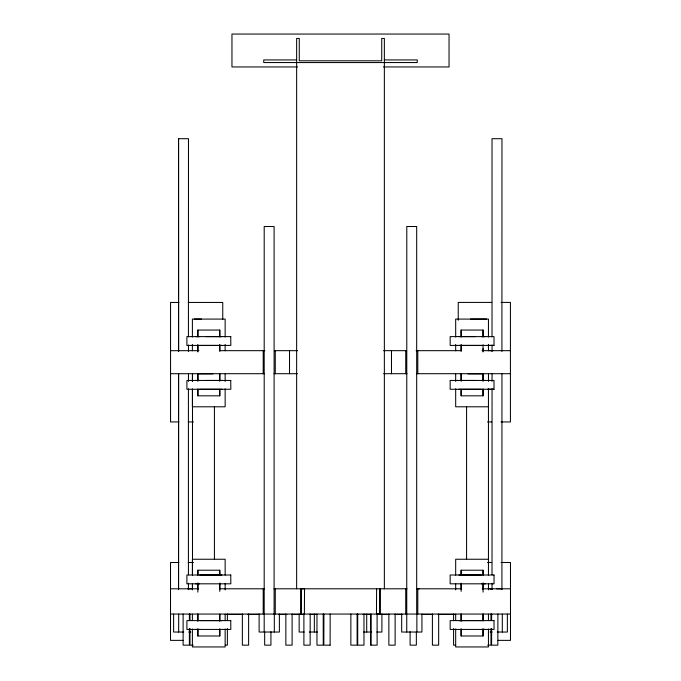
<?xml version="1.0" encoding="UTF-8"?>
<svg xmlns="http://www.w3.org/2000/svg" width="681" height="681" viewBox="0 0 681 681"><rect width="100%" height="100%" fill="white"/><g stroke="black" fill="none" stroke-linecap="round" stroke-linejoin="round"><path stroke-width="1.02" d="M219.835 629.057L219.801 635.986L197.848 635.986L197.848 629.006M197.848 589.397L197.848 583.004M219.827 390.647L219.767 395.823L197.856 395.823L197.856 389.558M197.856 381.207L197.865 373.895L212.889 373.895M197.907 583.191L197.848 592.138M219.767 635.986L219.767 629.006M219.767 589.15L219.767 583.166M219.835 583.191L219.81 591.372M301.079 588.81L301.028 614.024L301.028 588.801L304.543 588.801L304.381 614.024M379.913 614.015L379.972 588.801L379.972 614.024L376.457 614.024L376.619 588.801M461.122 570.21L461.122 575.198L461.122 570.21L483.05 570.21L483.067 575.283M483.076 388.894L483.042 395.823L461.122 395.823L461.122 389.558M461.122 381.207L461.122 373.895L461.165 380.781M461.122 350.936L461.122 344.671M461.122 336.312L461.122 330.047L483.05 330.047L483.076 336.976M461.148 629.057L461.131 635.986L483.05 635.986L483.076 629.057M483.076 583.191L483.05 592.138M483.05 574.781L483.05 570.21M483.033 350.936L483.033 344.671M483.042 336.312L483.05 330.047M197.907 345.097L197.865 351.975M197.907 388.894L197.856 395.823M197.907 629.057L197.848 635.986M461.139 351.209L461.182 345.088M461.148 390.647L461.122 395.823M461.139 591.372L461.148 583.191L461.122 589.15M483.067 348.766L483.033 351.975M219.81 380.781L219.767 373.895L219.767 381.207M219.81 351.209L219.793 345.088M221.972 575.019L199.635 575.011M222.006 620.612L199.635 620.612M485.255 336.618L481.441 336.618M485.187 380.466L481.441 380.458M458.943 345.42L481.441 345.42M458.943 389.26L481.441 389.26M195.694 583.813L199.635 583.813M195.694 629.423L199.635 629.423M221.836 336.618L205.841 336.618M487.647 345.42L494.014 345.42L494.014 336.618L450.158 336.618L450.158 345.42L494.014 345.42M221.836 380.458L205.841 380.458M487.647 389.26L494.014 389.26L494.014 380.458L450.158 380.458L450.158 389.26L494.014 389.26M199.635 336.618L195.694 336.618M475.253 336.618L459.215 336.618M199.635 345.42L222.006 345.42M199.635 380.458L195.694 380.458M475.253 380.458L459.215 380.458M199.635 389.26L222.006 389.26M481.441 575.011L458.943 575.011M481.441 583.813L485.255 583.813M492.159 588.81L489.843 588.801L492.78 588.81M481.441 620.612L458.943 620.612M481.441 629.423L485.255 629.423M296.644 59.928L263.751 59.928L263.751 62.558L417.249 62.558L417.249 59.928L384.356 59.928M297.614 66.942L231.957 66.942L231.957 34.05L449.043 34.05L449.043 66.942L383.386 66.942M178.592 138.703L178.592 351.387L178.524 138.703L188.492 138.703L188.424 336.865M178.907 302.449L170.556 302.449L170.556 421.939L178.907 421.939M188.305 302.449L222.755 302.449L222.755 319.236M491.639 302.415L458.245 302.415L458.245 320.24M501.037 302.415L510.427 302.415L510.427 421.939L501.037 421.939M486.54 319.083L470.648 319.083M197.848 336.312L197.848 330.047L219.767 330.047L219.835 336.976M170.556 350.698L198.963 350.672M220.023 350.672L264.892 350.672M274.383 350.672L297.571 350.672M383.582 350.672L406.617 350.672M416.108 350.672L460.977 350.672M482.037 350.672L510.435 350.672M170.556 373.707L264.424 373.699M274 373.699L297.41 373.699M383.59 373.699L407 373.699M416.576 373.699L510.435 373.699M468.017 373.895L483.033 373.895L483.076 380.773M488.447 406.795L455.683 406.795L455.683 388.834M188.305 421.939L193.523 421.939M487.468 421.939L491.639 421.939M488.447 559.246L455.683 559.246L455.683 575.096M178.865 562.497L170.514 562.497L170.514 640.37L183.044 640.37M188.262 562.497L193.481 562.497M487.494 562.497L491.673 562.497M501.08 562.497L510.486 562.497L510.486 640.37L497.939 640.37M219.827 575.283L219.767 570.21L197.848 570.21L197.848 574.781M170.514 588.81L198.622 588.801M219.793 588.801L264.534 588.801M273.941 588.801L407.059 588.801M416.466 588.801L461.131 588.801M482.276 588.801L510.486 588.81M187.939 588.801L191.667 588.801M496.645 588.801L502.025 588.801M170.514 614.058L510.486 614.058M189.233 614.458L190.076 614.458M226.739 614.458L242.862 614.458M247.756 614.458L259.793 614.458M278.444 614.458L286.846 614.458M291.723 614.458L304.305 614.458M309.549 614.458L316.844 614.458M356.98 614.458L357.814 614.458M362.99 614.458L371.588 614.458M376.925 614.458L389.66 614.458M394.478 614.458L402.59 614.458M421.445 614.458L432.741 614.458M438.113 614.458L454.397 614.458M490.499 614.458L491.793 614.458M183.742 632.036L173.612 632.036L173.612 614.058M188.807 632.036L190.833 632.036M304.211 632.036L299.155 632.036L299.155 614.058M309.276 632.036L317.38 632.036M363.671 632.036L371.775 632.036M376.84 632.036L381.905 632.036L381.905 614.058M490.158 632.036L492.184 632.036M497.249 632.036L507.371 632.036L507.371 614.058M193.285 645.154L189.982 645.154L189.982 628.554M225.266 645.154L227.386 645.154L227.386 628.554M330.157 645.154L323.858 645.154L323.901 614.024M370.847 645.154L370.847 614.024L370.805 645.154L377.104 645.154L377.104 614.024M455.708 645.154L453.589 645.154L453.589 628.554M487.664 645.154L490.967 645.154L490.967 628.554M194.332 319.083L201.372 319.091M489.843 350.672L492.916 350.681M418.347 588.801L419.326 588.801M197.848 330.047L197.907 336.976M461.122 330.047L461.148 336.976M197.865 373.895L197.907 380.773M197.873 570.21L197.899 575.283M197.873 614.058L197.907 620.987M219.835 620.987L219.767 614.058L219.767 621.038M483.033 373.895L483.033 381.207M483.033 389.558L483.042 395.823M197.856 344.671L197.856 350.936M502.306 614.058L502.306 632.036M501.914 351.387L501.965 138.703L492.022 138.703L492.022 336.865M501.948 373.724L501.923 589.635M497.896 614.024L497.854 645.154L491.597 645.154L491.639 628.554M492.065 345.012L492.057 351.387M492.065 373.724L492.022 381.471M492.048 388.791L492.022 574.764M492.065 583.225L492.022 589.635M491.639 614.024L491.597 620.246M490.967 614.024L490.967 620.246M488.447 337.052L488.447 319.083L455.683 319.083L455.683 337.052M488.447 344.45L488.447 350.792M488.507 373.699L488.447 381.437M488.447 388.834L488.447 575.096M488.507 583.506L488.447 589.891M488.447 614.194L488.447 620.536M488.447 628.989L488.447 646.95L455.683 646.95L455.683 628.989M483.05 583.004L483.05 589.397M483.05 629.006L483.05 635.986M466.579 406.548L466.579 559.135M461.122 629.006L461.122 635.986M455.683 344.45L455.683 350.792M455.683 374.039L455.683 381.437M455.683 583.549L455.683 589.891M455.683 614.194L455.683 620.536M453.589 614.024L453.589 620.246M438.666 614.024L438.666 645.154L432.401 645.154L432.401 614.024M421.931 614.058L421.931 632.036L401.679 632.036L401.679 614.058M417.793 350.672L417.793 373.699M417.793 588.801L417.793 614.024M416.866 614.058L416.866 632.036M416.687 614.058L416.687 226.509L406.795 226.509L406.744 632.036M416.355 631.662L416.355 645.154L410.098 645.154L410.098 631.662M405.731 350.672L405.731 373.699M405.731 588.801L405.731 614.024M395.125 614.024L395.125 645.154L388.86 645.154L388.86 614.024M391.481 350.672L391.481 373.699M384.356 588.801L384.356 38.434L381.726 38.434L381.726 60.805L299.274 60.805L299.274 38.434L296.644 38.434L296.644 588.801M366.71 614.058L366.71 632.036M363.977 614.024L363.977 645.154L357.721 645.154L357.721 614.024M357.125 614.024L357.116 645.154L350.86 645.154L350.86 614.024M330.157 614.024L330.115 645.154M323.228 614.024L323.228 645.154L316.963 645.154L316.971 614.024M314.341 614.058L314.341 632.036M310.178 614.024L310.153 645.154L303.896 645.154L303.896 614.024M292.106 614.024L292.106 645.154L285.85 645.154L285.85 614.024M289.519 350.672L289.519 373.699M279.38 614.058L279.38 632.036L259.12 632.036L259.12 614.058M275.269 350.672L275.269 373.699M275.269 588.801L275.269 614.024M274.315 614.058L274.315 632.036M274.102 614.058L274.102 226.509L264.202 226.509L264.185 632.036M270.927 631.662L270.927 645.154L264.662 645.154L264.662 631.662M263.206 350.672L263.206 373.699M263.206 588.801L263.206 614.024M248.616 614.024L248.616 645.154L242.359 645.154L242.359 614.024M227.386 614.024L227.386 620.246M225.147 337.052L225.147 319.083L192.391 319.083L192.391 337.052M225.147 344.45L225.147 350.792M225.147 374.039L225.147 381.437M225.147 388.834L225.147 406.795L192.391 406.795L192.391 388.834M225.147 575.096L225.147 559.246L192.391 559.246L192.391 575.096M225.147 583.549L225.147 589.891M225.147 614.194L225.147 620.536M225.147 628.989L225.147 646.95L192.391 646.95L192.391 628.989M219.767 330.047L219.767 336.312M219.767 344.671L219.767 350.936M219.767 389.558L219.767 395.823M219.767 570.21L219.767 575.198M214.421 406.548L214.421 559.135M197.848 614.058L197.848 621.038M192.493 373.699L192.493 381.113M192.493 389.592L192.493 575.028M192.493 583.506L192.493 588.801M192.391 344.45L192.391 350.792M192.391 374.039L192.391 381.437M192.391 583.549L192.391 589.891M192.391 614.194L192.391 620.536M189.982 614.024L189.982 620.246M189.386 614.024L189.378 620.246M189.378 628.554L189.378 645.154L183.121 645.154L183.121 614.024M188.424 345.012L188.492 351.387M188.492 373.724L188.424 381.471M188.407 388.791L188.424 574.764M188.424 583.225L188.424 589.635M178.677 614.058L178.677 632.036M461.122 614.058L461.122 621.038L461.122 614.058M483.05 614.058L483.05 621.038L483.059 614.058M230.833 336.618L186.9 336.618L186.9 345.42L230.833 345.42L230.748 336.618M230.833 380.458L186.9 380.458L186.9 389.26L230.833 389.26L230.748 380.458M230.833 575.011L186.9 575.011L186.9 583.813L230.833 583.813L230.748 575.011M494.048 575.011L450.158 575.011L450.158 583.813L494.048 583.813L494.014 575.011M230.833 620.612L186.9 620.612L186.9 629.423L230.833 629.423L230.748 620.612M494.048 620.612L450.158 620.612L450.158 629.423L494.048 629.423L494.014 620.612M178.575 589.627L178.592 373.724L178.524 589.635"/></g></svg>
